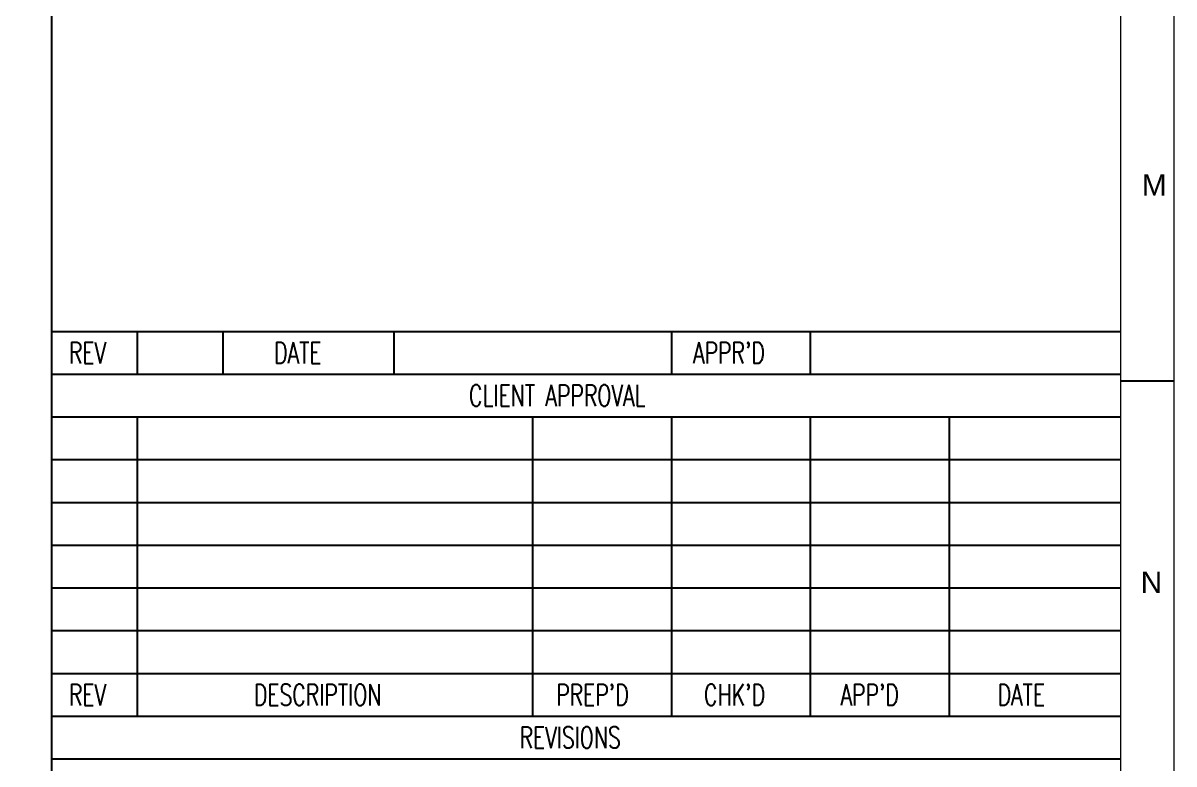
# Model space of a CAD drawing. Header units: inches. Extents: x 21 to 120937, y -15239 to 12027.
# Drawn here: x 41205.207 to 41209.447, y 12006.155 to 12008.885 of the extents above; entities that cross this region are included whole.
import ezdxf

# ---------------------------------------------------------------- set-up
doc = ezdxf.new("R2010")
doc.units = ezdxf.units.IN
doc.header["$MEASUREMENT"] = 0
doc.styles.add('HZTXT', font='simplexs.shx', dxfattribs={"width": 0.7, "bigfont": 'hztxt.shx'})
doc.styles.get("Standard").update_dxf_attribs({"font": 'arial.ttf'})

# ---------------------------------------------------------------- blocks, each defined once
blk = doc.blocks.new('240A1')
at = {"lineweight": -3}
for p, q in [((1046010.97, 286362.35), (1046010.97, 286835.35)), ((1046010.97, 286251.35), (1046010.97, 286362.35)), ((1046010.97, 286362.35), (1046110.97, 286362.35)), ((1046018.97, 286362.35), (1046018.97, 286358.35)), ((1046026.97, 286362.35), (1046026.97, 286358.35)), ((1046042.97, 286362.35), (1046042.97, 286358.35)), ((1046068.97, 286358.35), (1046068.97, 286362.35)), ((1046081.97, 286358.35), (1046081.97, 286362.35)), ((1046010.97, 286358.35), (1046110.97, 286358.35)), ((1046010.97, 286354.35), (1046110.97, 286354.35)), ((1046018.97, 286354.35), (1046018.97, 286326.35)), ((1046055.97, 286326.35), (1046055.97, 286354.35)), ((1046068.97, 286326.35), (1046068.97, 286354.35)), ((1046081.97, 286326.35), (1046081.97, 286354.35)), ((1046094.97, 286326.35), (1046094.97, 286354.35)), ((1046010.97, 286350.35), (1046110.97, 286350.35)), ((1046010.97, 286346.35), (1046110.97, 286346.35)), ((1046010.97, 286342.35), (1046110.97, 286342.35)), ((1046010.97, 286338.35), (1046110.97, 286338.35)), ((1046010.97, 286334.35), (1046110.97, 286334.35)), ((1046010.97, 286334.35), (1046110.97, 286334.35)), ((1046010.97, 286330.35), (1046110.97, 286330.35)), ((1046010.97, 286326.35), (1046110.97, 286326.35)), ((1046010.97, 286322.35), (1046110.97, 286322.35))]:
    blk.add_line(p, q, dxfattribs=at)
at = {"color": 0, "lineweight": -3}
blk.add_line((1046110.97, 286357.72), (1046115.97, 286357.72), dxfattribs=at)
at = {"color": 5, "lineweight": 15}
blk.add_lwpolyline([(1045274.97, 286840.35), (1046115.97, 286840.35), (1046115.97, 286246.35), (1045274.97, 286246.35)], close=True, dxfattribs=at)
at = {"color": 0, "lineweight": 9}
blk.add_lwpolyline([(1045279.97, 286835.35), (1046110.97, 286835.35), (1046110.97, 286251.35), (1045279.97, 286251.35)], close=True, dxfattribs=at)
at = {"lineweight": -3, "style": 'HZTXT', "width": 0.7}
for s, p in [('REV', (1046012.57, 286359.35)), ('DATE', (1046031.77, 286359.35)), ("APPR'D", (1046070.96, 286359.35)), ('CLIENT APPROVAL', (1046050.01, 286355.35)), ('REV', (1046012.57, 286327.35)), ('DESCRIPTION', (1046029.87, 286327.35)), ("PREP'D", (1046058.16, 286327.35)), ("CHK'D", (1046072, 286327.35)), ("APP'D", (1046084.76, 286327.35)), ('DATE', (1046099.46, 286327.35)), ('REVISIONS', (1046054.73, 286323.35))]:
    blk.add_text(s, height=2, dxfattribs=at).set_placement(p)
at = {"lineweight": -3, "char_height": 2, "attachment_point": 1}
for s, insert in [('M', (1046112.96, 286377.06)), ('N', (1046112.85, 286339.88))]:
    blk.add_mtext_dynamic_manual_height_columns(s, width=2, gutter_width=1, heights=[0], dxfattribs=dict(at, insert=insert))

msp = doc.modelspace()

# ---------------------------------------------------------------- block references
at = {"xscale": 0.03937007874015748, "yscale": 0.03937007874015748, "zscale": 0.03937007874015748}
msp.add_blockref('240A1', (23.7791, 733.6406), dxfattribs=at)

doc.saveas('drawing.dxf')
